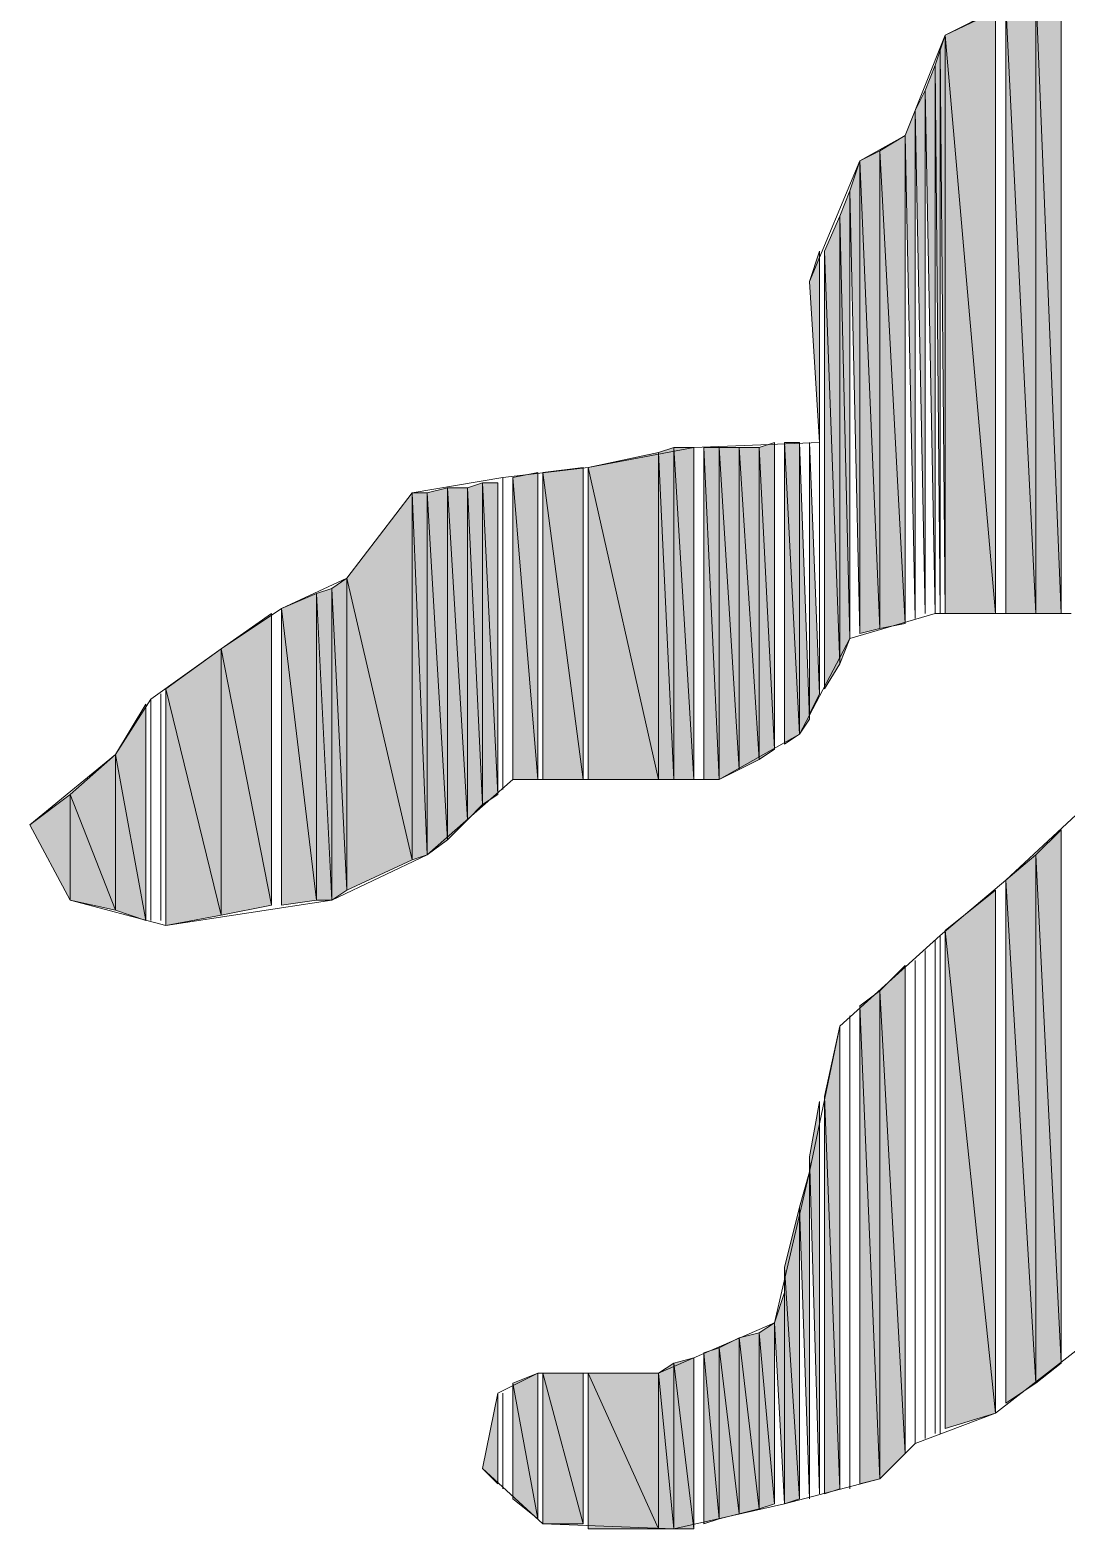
# Model space of a CAD drawing. Header units: millimetres. Extents: x -30643 to 86172, y -19411 to 63186.
# Drawn here: x 83008.6 to 83153.6, y 2574.4 to 2784.1 of the extents above; entities that cross this region are included whole.
import ezdxf

# ---------------------------------------------------------------- set-up
doc = ezdxf.new("R2010")
doc.units = ezdxf.units.MM

msp = doc.modelspace()

# ---------------------------------------------------------------- hatches: boundary and pattern name
h = msp.add_hatch(color=0)
h.dxf.hatch_style = 2
h.paths.add_polyline_path([(83152.88, 2702.45), (83152.88, 2791.11), (83149.36, 2789.7)])
h = msp.add_hatch(color=0)
h.dxf.hatch_style = 2
h.paths.add_polyline_path([(83149.36, 2702.45), (83149.36, 2789.7), (83145.14, 2787.59)])
h = msp.add_hatch(color=0)
h.dxf.hatch_style = 2
h.paths.add_polyline_path([(83149.36, 2702.45), (83152.88, 2702.45), (83149.36, 2789.7)])
h = msp.add_hatch(color=0)
h.dxf.hatch_style = 2
h.paths.add_polyline_path([(83143.73, 2702.45), (83143.73, 2786.89), (83136.69, 2783.37)])
h = msp.add_hatch(color=0)
h.dxf.hatch_style = 2
h.paths.add_polyline_path([(83145.14, 2702.45), (83149.36, 2702.45), (83145.14, 2787.59)])
h = msp.add_hatch(color=0)
h.dxf.hatch_style = 2
h.paths.add_polyline_path([(83136.69, 2702.45), (83136.69, 2783.37), (83135.99, 2781.26)])
h = msp.add_hatch(color=0)
h.dxf.hatch_style = 2
h.paths.add_polyline_path([(83136.69, 2702.45), (83143.73, 2702.45), (83136.69, 2783.37)])
h = msp.add_hatch(color=0)
h.dxf.hatch_style = 2
h.paths.add_polyline_path([(83135.99, 2702.45), (83135.99, 2781.26), (83135.28, 2779.15)])
h = msp.add_hatch(color=0)
h.dxf.hatch_style = 2
h.paths.add_polyline_path([(83135.28, 2702.45), (83135.28, 2779.15), (83133.88, 2775.63)])
h = msp.add_hatch(color=0)
h.dxf.hatch_style = 2
h.paths.add_polyline_path([(83133.88, 2702.45), (83133.88, 2775.63), (83132.47, 2772.81)])
h = msp.add_hatch(color=0)
h.dxf.hatch_style = 2
h.paths.add_polyline_path([(83132.47, 2701.74), (83132.47, 2772.81), (83131.06, 2769.3)])
h = msp.add_hatch(color=0)
h.dxf.hatch_style = 2
h.paths.add_polyline_path([(83131.06, 2701.04), (83131.06, 2769.3), (83127.54, 2767.18)])
h = msp.add_hatch(color=0)
h.dxf.hatch_style = 2
h.paths.add_polyline_path([(83127.54, 2700.33), (83127.54, 2767.18), (83124.73, 2765.78)])
h = msp.add_hatch(color=0)
h.dxf.hatch_style = 2
h.paths.add_polyline_path([(83127.54, 2700.33), (83131.06, 2701.04), (83127.54, 2767.18)])
h = msp.add_hatch(color=0)
h.dxf.hatch_style = 2
h.paths.add_polyline_path([(83124.73, 2699.63), (83124.73, 2765.78), (83123.32, 2761.56)])
h = msp.add_hatch(color=0)
h.dxf.hatch_style = 2
h.paths.add_polyline_path([(83124.73, 2699.63), (83127.54, 2700.33), (83124.73, 2765.78)])
h = msp.add_hatch(color=0)
h.dxf.hatch_style = 2
h.paths.add_polyline_path([(83123.32, 2698.93), (83123.32, 2761.56), (83121.91, 2758.04)])
h = msp.add_hatch(color=0)
h.dxf.hatch_style = 2
h.paths.add_polyline_path([(83121.91, 2695.41), (83121.91, 2758.04), (83119.8, 2753.11)])
h = msp.add_hatch(color=0)
h.dxf.hatch_style = 2
h.paths.add_polyline_path([(83121.91, 2695.41), (83123.32, 2698.93), (83121.91, 2758.04)])
h = msp.add_hatch(color=0)
h.dxf.hatch_style = 2
h.paths.add_polyline_path([(83119.1, 2726.37), (83119.1, 2753.11), (83117.69, 2748.89)])
h = msp.add_hatch(color=0)
h.dxf.hatch_style = 2
h.paths.add_polyline_path([(83119.8, 2691.89), (83121.91, 2695.41), (83119.8, 2753.11)])
h = msp.add_hatch(color=0)
h.dxf.hatch_style = 2
h.paths.add_polyline_path([(83112.77, 2683.45), (83112.77, 2726.37), (83110.66, 2725.67)])
h = msp.add_hatch(color=0)
h.dxf.hatch_style = 2
h.paths.add_polyline_path([(83114.17, 2684.15), (83116.28, 2685.56), (83114.17, 2726.37)])
h = msp.add_hatch(color=0)
h.dxf.hatch_style = 2
h.paths.add_polyline_path([(83116.28, 2685.56), (83116.28, 2726.37), (83114.17, 2726.37)])
h = msp.add_hatch(color=0)
h.dxf.hatch_style = 2
h.paths.add_polyline_path([(83116.28, 2685.56), (83117.69, 2687.67), (83116.28, 2726.37)])
h = msp.add_hatch(color=0)
h.dxf.hatch_style = 2
h.paths.add_polyline_path([(83117.69, 2688.37), (83119.1, 2691.19), (83117.69, 2726.37)])
h = msp.add_hatch(color=0)
h.dxf.hatch_style = 2
h.paths.add_polyline_path([(83096.58, 2679.22), (83096.58, 2724.96), (83086.73, 2722.85)])
h = msp.add_hatch(color=0)
h.dxf.hatch_style = 2
h.paths.add_polyline_path([(83098.69, 2679.22), (83098.69, 2725.67), (83096.58, 2724.96)])
h = msp.add_hatch(color=0)
h.dxf.hatch_style = 2
h.paths.add_polyline_path([(83096.58, 2679.22), (83098.69, 2679.22), (83096.58, 2724.96)])
h = msp.add_hatch(color=0)
h.dxf.hatch_style = 2
h.paths.add_polyline_path([(83098.69, 2679.22), (83101.51, 2679.22), (83098.69, 2725.67)])
h = msp.add_hatch(color=0)
h.dxf.hatch_style = 2
h.paths.add_polyline_path([(83101.51, 2679.22), (83101.51, 2725.67), (83098.69, 2725.67)])
h = msp.add_hatch(color=0)
h.dxf.hatch_style = 2
h.paths.add_polyline_path([(83102.92, 2679.22), (83105.03, 2679.22), (83102.92, 2725.67)])
h = msp.add_hatch(color=0)
h.dxf.hatch_style = 2
h.paths.add_polyline_path([(83105.03, 2679.22), (83105.03, 2725.67), (83102.92, 2725.67)])
h = msp.add_hatch(color=0)
h.dxf.hatch_style = 2
h.paths.add_polyline_path([(83105.03, 2679.22), (83107.84, 2680.63), (83105.03, 2725.67)])
h = msp.add_hatch(color=0)
h.dxf.hatch_style = 2
h.paths.add_polyline_path([(83107.84, 2680.63), (83107.84, 2725.67), (83105.03, 2725.67)])
h = msp.add_hatch(color=0)
h.dxf.hatch_style = 2
h.paths.add_polyline_path([(83107.84, 2680.63), (83110.66, 2682.04), (83107.84, 2725.67)])
h = msp.add_hatch(color=0)
h.dxf.hatch_style = 2
h.paths.add_polyline_path([(83110.66, 2682.04), (83110.66, 2725.67), (83107.84, 2725.67)])
h = msp.add_hatch(color=0)
h.dxf.hatch_style = 2
h.paths.add_polyline_path([(83110.66, 2682.04), (83112.77, 2683.45), (83110.66, 2725.67)])
h = msp.add_hatch(color=0)
h.dxf.hatch_style = 2
h.paths.add_polyline_path([(83079.69, 2679.22), (83079.69, 2722.15), (83076.18, 2721.45)])
h = msp.add_hatch(color=0)
h.dxf.hatch_style = 2
h.paths.add_polyline_path([(83086.03, 2679.22), (83086.03, 2722.85), (83080.4, 2722.15)])
h = msp.add_hatch(color=0)
h.dxf.hatch_style = 2
h.paths.add_polyline_path([(83080.4, 2679.22), (83086.03, 2679.22), (83080.4, 2722.15)])
h = msp.add_hatch(color=0)
h.dxf.hatch_style = 2
h.paths.add_polyline_path([(83086.73, 2679.22), (83096.58, 2679.22), (83086.73, 2722.85)])
h = msp.add_hatch(color=0)
h.dxf.hatch_style = 2
h.paths.add_polyline_path([(83067.03, 2670.78), (83067.03, 2720.04), (83064.21, 2719.33)])
h = msp.add_hatch(color=0)
h.dxf.hatch_style = 2
h.paths.add_polyline_path([(83067.03, 2670.78), (83069.84, 2673.6), (83067.03, 2720.04)])
h = msp.add_hatch(color=0)
h.dxf.hatch_style = 2
h.paths.add_polyline_path([(83069.84, 2673.6), (83069.84, 2720.04), (83067.03, 2720.04)])
h = msp.add_hatch(color=0)
h.dxf.hatch_style = 2
h.paths.add_polyline_path([(83071.95, 2675.71), (83071.95, 2720.74), (83069.84, 2720.04)])
h = msp.add_hatch(color=0)
h.dxf.hatch_style = 2
h.paths.add_polyline_path([(83069.84, 2673.6), (83071.95, 2675.71), (83069.84, 2720.04)])
h = msp.add_hatch(color=0)
h.dxf.hatch_style = 2
h.paths.add_polyline_path([(83071.95, 2675.71), (83074.06, 2677.11), (83071.95, 2720.74)])
h = msp.add_hatch(color=0)
h.dxf.hatch_style = 2
h.paths.add_polyline_path([(83074.06, 2677.11), (83074.06, 2720.74), (83071.95, 2720.74)])
h = msp.add_hatch(color=0)
h.dxf.hatch_style = 2
h.paths.add_polyline_path([(83076.18, 2679.22), (83079.69, 2679.22), (83076.18, 2721.45)])
h = msp.add_hatch(color=0)
h.dxf.hatch_style = 2
h.paths.add_polyline_path([(83062.1, 2667.97), (83062.1, 2719.33), (83052.95, 2707.37)])
h = msp.add_hatch(color=0)
h.dxf.hatch_style = 2
h.paths.add_polyline_path([(83062.1, 2667.97), (83064.21, 2668.67), (83062.1, 2719.33)])
h = msp.add_hatch(color=0)
h.dxf.hatch_style = 2
h.paths.add_polyline_path([(83064.21, 2668.67), (83064.21, 2719.33), (83062.1, 2719.33)])
h = msp.add_hatch(color=0)
h.dxf.hatch_style = 2
h.paths.add_polyline_path([(83064.21, 2668.67), (83067.03, 2670.78), (83064.21, 2719.33)])
h = msp.add_hatch(color=0)
h.dxf.hatch_style = 2
h.paths.add_polyline_path([(83052.95, 2663.74), (83052.95, 2707.37), (83050.84, 2705.96)])
h = msp.add_hatch(color=0)
h.dxf.hatch_style = 2
h.paths.add_polyline_path([(83052.95, 2663.74), (83062.1, 2667.97), (83052.95, 2707.37)])
h = msp.add_hatch(color=0)
h.dxf.hatch_style = 2
h.paths.add_polyline_path([(83048.73, 2662.34), (83048.73, 2705.26), (83043.81, 2703.15)])
h = msp.add_hatch(color=0)
h.dxf.hatch_style = 2
h.paths.add_polyline_path([(83050.84, 2662.34), (83050.84, 2705.96), (83048.73, 2705.26)])
h = msp.add_hatch(color=0)
h.dxf.hatch_style = 2
h.paths.add_polyline_path([(83048.73, 2662.34), (83050.84, 2662.34), (83048.73, 2705.26)])
h = msp.add_hatch(color=0)
h.dxf.hatch_style = 2
h.paths.add_polyline_path([(83050.84, 2662.34), (83052.95, 2663.74), (83050.84, 2705.96)])
h = msp.add_hatch(color=0)
h.dxf.hatch_style = 2
h.paths.add_polyline_path([(83043.81, 2661.63), (83048.73, 2662.34), (83043.81, 2703.15)])
h = msp.add_hatch(color=0)
h.dxf.hatch_style = 2
h.paths.add_polyline_path([(83042.4, 2661.63), (83042.4, 2702.45), (83035.36, 2697.52)])
h = msp.add_hatch(color=0)
h.dxf.hatch_style = 2
h.paths.add_polyline_path([(83035.36, 2660.23), (83035.36, 2697.52), (83027.62, 2691.89)])
h = msp.add_hatch(color=0)
h.dxf.hatch_style = 2
h.paths.add_polyline_path([(83035.36, 2660.23), (83042.4, 2661.63), (83035.36, 2697.52)])
h = msp.add_hatch(color=0)
h.dxf.hatch_style = 2
h.paths.add_polyline_path([(83027.62, 2658.82), (83035.36, 2660.23), (83027.62, 2691.89)])
h = msp.add_hatch(color=0)
h.dxf.hatch_style = 2
h.paths.add_polyline_path([(83024.81, 2659.52), (83024.81, 2689.78), (83020.58, 2682.74)])
h = msp.add_hatch(color=0)
h.dxf.hatch_style = 2
h.paths.add_polyline_path([(83020.58, 2660.93), (83020.58, 2682.74), (83014.25, 2677.11)])
h = msp.add_hatch(color=0)
h.dxf.hatch_style = 2
h.paths.add_polyline_path([(83020.58, 2660.93), (83024.81, 2659.52), (83020.58, 2682.74)])
h = msp.add_hatch(color=0)
h.dxf.hatch_style = 2
h.paths.add_polyline_path([(83014.25, 2662.34), (83014.25, 2677.11), (83008.62, 2672.89)])
h = msp.add_hatch(color=0)
h.dxf.hatch_style = 2
h.paths.add_polyline_path([(83014.25, 2662.34), (83020.58, 2660.93), (83014.25, 2677.11)])
h = msp.add_hatch(color=0)
h.dxf.hatch_style = 2
h.paths.add_polyline_path([(83152.88, 2597.6), (83152.88, 2672.19), (83149.36, 2668.67)])
h = msp.add_hatch(color=0)
h.dxf.hatch_style = 2
h.paths.add_polyline_path([(83149.36, 2594.78), (83149.36, 2668.67), (83145.14, 2665.15)])
h = msp.add_hatch(color=0)
h.dxf.hatch_style = 2
h.paths.add_polyline_path([(83149.36, 2594.78), (83152.88, 2597.6), (83149.36, 2668.67)])
h = msp.add_hatch(color=0)
h.dxf.hatch_style = 2
h.paths.add_polyline_path([(83143.73, 2590.56), (83143.73, 2663.74), (83136.69, 2658.11)])
h = msp.add_hatch(color=0)
h.dxf.hatch_style = 2
h.paths.add_polyline_path([(83145.14, 2591.97), (83149.36, 2594.78), (83145.14, 2665.15)])
h = msp.add_hatch(color=0)
h.dxf.hatch_style = 2
h.paths.add_polyline_path([(83136.69, 2588.45), (83143.73, 2590.56), (83136.69, 2658.11)])
h = msp.add_hatch(color=0)
h.dxf.hatch_style = 2
h.paths.add_polyline_path([(83131.06, 2584.93), (83131.06, 2653.19), (83127.54, 2649.67)])
h = msp.add_hatch(color=0)
h.dxf.hatch_style = 2
h.paths.add_polyline_path([(83127.54, 2581.41), (83127.54, 2649.67), (83124.73, 2647.56)])
h = msp.add_hatch(color=0)
h.dxf.hatch_style = 2
h.paths.add_polyline_path([(83127.54, 2581.41), (83131.06, 2584.93), (83127.54, 2649.67)])
h = msp.add_hatch(color=0)
h.dxf.hatch_style = 2
h.paths.add_polyline_path([(83124.73, 2580.71), (83127.54, 2581.41), (83124.73, 2647.56)])
h = msp.add_hatch(color=0)
h.dxf.hatch_style = 2
h.paths.add_polyline_path([(83121.91, 2580.01), (83121.91, 2644.74), (83119.8, 2634.89)])
h = msp.add_hatch(color=0)
h.dxf.hatch_style = 2
h.paths.add_polyline_path([(83119.1, 2579.3), (83119.1, 2634.19), (83117.69, 2626.45)])
h = msp.add_hatch(color=0)
h.dxf.hatch_style = 2
h.paths.add_polyline_path([(83119.8, 2579.3), (83121.91, 2580.01), (83119.8, 2634.89)])
h = msp.add_hatch(color=0)
h.dxf.hatch_style = 2
h.paths.add_polyline_path([(83117.69, 2578.6), (83117.69, 2626.45), (83117.69, 2624.34)])
h = msp.add_hatch(color=0)
h.dxf.hatch_style = 2
h.paths.add_polyline_path([(83117.69, 2578.6), (83117.69, 2624.34), (83116.28, 2619.41)])
h = msp.add_hatch(color=0)
h.dxf.hatch_style = 2
h.paths.add_polyline_path([(83116.28, 2578.6), (83116.28, 2619.41), (83114.17, 2610.97)])
h = msp.add_hatch(color=0)
h.dxf.hatch_style = 2
h.paths.add_polyline_path([(83114.17, 2577.89), (83114.17, 2610.97), (83114.17, 2607.45)])
h = msp.add_hatch(color=0)
h.dxf.hatch_style = 2
h.paths.add_polyline_path([(83114.17, 2577.89), (83116.28, 2578.6), (83114.17, 2610.97)])
h = msp.add_hatch(color=0)
h.dxf.hatch_style = 2
h.paths.add_polyline_path([(83114.17, 2577.89), (83114.17, 2607.45), (83112.77, 2603.23)])
h = msp.add_hatch(color=0)
h.dxf.hatch_style = 2
h.paths.add_polyline_path([(83112.77, 2577.89), (83112.77, 2603.23), (83110.66, 2601.82)])
h = msp.add_hatch(color=0)
h.dxf.hatch_style = 2
h.paths.add_polyline_path([(83107.84, 2576.49), (83107.84, 2601.12), (83105.03, 2599.71)])
h = msp.add_hatch(color=0)
h.dxf.hatch_style = 2
h.paths.add_polyline_path([(83110.66, 2577.19), (83110.66, 2601.82), (83107.84, 2601.12)])
h = msp.add_hatch(color=0)
h.dxf.hatch_style = 2
h.paths.add_polyline_path([(83107.84, 2576.49), (83110.66, 2577.19), (83107.84, 2601.12)])
h = msp.add_hatch(color=0)
h.dxf.hatch_style = 2
h.paths.add_polyline_path([(83110.66, 2577.19), (83112.77, 2577.89), (83110.66, 2601.82)])
h = msp.add_hatch(color=0)
h.dxf.hatch_style = 2
h.paths.add_polyline_path([(83101.51, 2574.38), (83101.51, 2598.3), (83098.69, 2597.6)])
h = msp.add_hatch(color=0)
h.dxf.hatch_style = 2
h.paths.add_polyline_path([(83105.03, 2575.78), (83105.03, 2599.71), (83102.92, 2599.01)])
h = msp.add_hatch(color=0)
h.dxf.hatch_style = 2
h.paths.add_polyline_path([(83102.92, 2575.08), (83105.03, 2575.78), (83102.92, 2599.01)])
h = msp.add_hatch(color=0)
h.dxf.hatch_style = 2
h.paths.add_polyline_path([(83105.03, 2575.78), (83107.84, 2576.49), (83105.03, 2599.71)])
h = msp.add_hatch(color=0)
h.dxf.hatch_style = 2
h.paths.add_polyline_path([(83079.69, 2575.78), (83079.69, 2596.19), (83076.18, 2594.78)])
h = msp.add_hatch(color=0)
h.dxf.hatch_style = 2
h.paths.add_polyline_path([(83080.4, 2575.08), (83086.03, 2575.08), (83080.4, 2596.19)])
h = msp.add_hatch(color=0)
h.dxf.hatch_style = 2
h.paths.add_polyline_path([(83086.03, 2575.08), (83086.03, 2596.19), (83080.4, 2596.19)])
h = msp.add_hatch(color=0)
h.dxf.hatch_style = 2
h.paths.add_polyline_path([(83086.73, 2574.38), (83096.58, 2574.38), (83086.73, 2596.19)])
h = msp.add_hatch(color=0)
h.dxf.hatch_style = 2
h.paths.add_polyline_path([(83096.58, 2574.38), (83096.58, 2596.19), (83086.73, 2596.19)])
h = msp.add_hatch(color=0)
h.dxf.hatch_style = 2
h.paths.add_polyline_path([(83098.69, 2574.38), (83098.69, 2597.6), (83096.58, 2596.19)])
h = msp.add_hatch(color=0)
h.dxf.hatch_style = 2
h.paths.add_polyline_path([(83096.58, 2574.38), (83098.69, 2574.38), (83096.58, 2596.19)])
h = msp.add_hatch(color=0)
h.dxf.hatch_style = 2
h.paths.add_polyline_path([(83098.69, 2574.38), (83101.51, 2574.38), (83098.69, 2597.6)])
h = msp.add_hatch(color=0)
h.dxf.hatch_style = 2
h.paths.add_polyline_path([(83076.18, 2578.6), (83079.69, 2575.78), (83076.18, 2594.78)])
h = msp.add_hatch(color=0)
h.dxf.hatch_style = 2
h.paths.add_polyline_path([(83074.06, 2580.71), (83074.06, 2593.38), (83071.95, 2582.82)])

# ---------------------------------------------------------------- linework, layer by layer
at = {"color": 0, "lineweight": 0}
for points in [[(83154.28, 2702.45), (83135.28, 2702.45), (83123.32, 2698.93), (83116.28, 2685.56), (83105.03, 2679.22), (83076.18, 2679.22), (83064.21, 2668.67), (83050.84, 2662.34), (83027.62, 2658.82), (83014.25, 2662.34), (83008.62, 2672.89), (83020.58, 2682.74), (83025.51, 2690.48), (83035.36, 2697.52), (83043.81, 2703.15), (83052.95, 2707.37), (83062.1, 2719.33), (83074.77, 2721.45), (83086.73, 2722.85), (83101.51, 2725.67), (83119.1, 2726.37), (83117.69, 2748.89), (83124.73, 2765.78), (83131.06, 2769.3), (83136.69, 2783.37), (83152.88, 2791.11)], [(83156.39, 2600.41), (83143.73, 2590.56), (83132.47, 2586.34), (83127.54, 2581.41), (83114.17, 2577.89), (83098.69, 2574.38), (83080.4, 2575.08), (83071.95, 2582.82), (83074.06, 2593.38), (83079.69, 2596.19), (83096.58, 2596.19), (83112.77, 2603.23), (83117.69, 2624.34), (83121.91, 2644.74), (83135.99, 2657.41), (83145.14, 2665.15), (83154.99, 2674.3)]]:
    msp.add_lwpolyline(points, dxfattribs=at)
for points in [[(83152.88, 2702.45), (83152.88, 2791.11), (83149.36, 2789.7)], [(83152.88, 2702.45), (83152.88, 2791.11)], [(83149.36, 2702.45), (83149.36, 2789.7), (83145.14, 2787.59)], [(83149.36, 2702.45), (83152.88, 2702.45), (83149.36, 2789.7)], [(83143.73, 2702.45), (83143.73, 2786.89), (83136.69, 2783.37)], [(83143.73, 2702.45), (83143.73, 2786.89)], [(83145.14, 2702.45), (83145.14, 2787.59)], [(83145.14, 2702.45), (83149.36, 2702.45), (83145.14, 2787.59)], [(83136.69, 2702.45), (83136.69, 2783.37), (83135.99, 2781.26)], [(83136.69, 2702.45), (83143.73, 2702.45), (83136.69, 2783.37)], [(83135.99, 2702.45), (83135.99, 2781.26), (83135.28, 2779.15)], [(83135.99, 2702.45), (83135.99, 2781.26)], [(83135.28, 2702.45), (83135.28, 2779.15), (83133.88, 2775.63)], [(83135.28, 2702.45), (83135.28, 2779.15)], [(83133.88, 2702.45), (83133.88, 2775.63), (83132.47, 2772.81)], [(83133.88, 2702.45), (83133.88, 2775.63)], [(83132.47, 2701.74), (83132.47, 2772.81), (83131.06, 2769.3)], [(83132.47, 2701.74), (83132.47, 2772.81)], [(83131.06, 2701.04), (83131.06, 2769.3), (83127.54, 2767.18)], [(83131.06, 2701.04), (83131.06, 2769.3)], [(83127.54, 2700.33), (83127.54, 2767.18), (83124.73, 2765.78)], [(83127.54, 2700.33), (83131.06, 2701.04), (83127.54, 2767.18)], [(83124.73, 2699.63), (83124.73, 2765.78), (83123.32, 2761.56)], [(83124.73, 2699.63), (83127.54, 2700.33), (83124.73, 2765.78)], [(83123.32, 2698.93), (83123.32, 2761.56), (83121.91, 2758.04)], [(83123.32, 2698.93), (83123.32, 2761.56)], [(83121.91, 2695.41), (83121.91, 2758.04), (83119.8, 2753.11)], [(83121.91, 2695.41), (83123.32, 2698.93), (83121.91, 2758.04)], [(83119.1, 2726.37), (83119.1, 2753.11), (83117.69, 2748.89)], [(83119.1, 2691.19), (83119.1, 2753.11)], [(83119.8, 2691.89), (83119.8, 2753.11)], [(83119.8, 2691.89), (83121.91, 2695.41), (83119.8, 2753.11)], [(83112.77, 2683.45), (83112.77, 2726.37), (83110.66, 2725.67)], [(83112.77, 2683.45), (83112.77, 2726.37)], [(83114.17, 2684.15), (83114.17, 2726.37)], [(83114.17, 2684.15), (83114.17, 2726.37)], [(83114.17, 2684.15), (83114.17, 2726.37)], [(83114.17, 2684.15), (83116.28, 2685.56), (83114.17, 2726.37)], [(83116.28, 2685.56), (83116.28, 2726.37), (83114.17, 2726.37)], [(83116.28, 2685.56), (83117.69, 2687.67), (83116.28, 2726.37)], [(83117.69, 2687.67), (83117.69, 2726.37)], [(83117.69, 2687.67), (83117.69, 2726.37)], [(83117.69, 2688.37), (83117.69, 2726.37)], [(83117.69, 2688.37), (83119.1, 2691.19), (83117.69, 2726.37)], [(83119.1, 2691.19), (83119.1, 2726.37)], [(83096.58, 2679.22), (83096.58, 2724.96), (83086.73, 2722.85)], [(83098.69, 2679.22), (83098.69, 2725.67), (83096.58, 2724.96)], [(83096.58, 2679.22), (83098.69, 2679.22), (83096.58, 2724.96)], [(83098.69, 2679.22), (83098.69, 2725.67)], [(83098.69, 2679.22), (83098.69, 2725.67)], [(83098.69, 2679.22), (83101.51, 2679.22), (83098.69, 2725.67)], [(83101.51, 2679.22), (83101.51, 2725.67), (83098.69, 2725.67)], [(83101.51, 2679.22), (83101.51, 2725.67)], [(83102.92, 2679.22), (83102.92, 2725.67)], [(83102.92, 2679.22), (83105.03, 2679.22), (83102.92, 2725.67)], [(83105.03, 2679.22), (83105.03, 2725.67), (83102.92, 2725.67)], [(83105.03, 2679.22), (83107.84, 2680.63), (83105.03, 2725.67)], [(83107.84, 2680.63), (83107.84, 2725.67), (83105.03, 2725.67)], [(83107.84, 2680.63), (83110.66, 2682.04), (83107.84, 2725.67)], [(83110.66, 2682.04), (83110.66, 2725.67), (83107.84, 2725.67)], [(83110.66, 2682.04), (83112.77, 2683.45), (83110.66, 2725.67)], [(83079.69, 2679.22), (83079.69, 2722.15), (83076.18, 2721.45)], [(83079.69, 2679.22), (83079.69, 2722.15)], [(83086.03, 2679.22), (83086.03, 2722.85), (83080.4, 2722.15)], [(83080.4, 2679.22), (83080.4, 2722.15)], [(83080.4, 2679.22), (83086.03, 2679.22), (83080.4, 2722.15)], [(83086.03, 2679.22), (83086.03, 2722.85)], [(83086.73, 2679.22), (83086.73, 2722.85)], [(83086.73, 2679.22), (83096.58, 2679.22), (83086.73, 2722.85)], [(83067.03, 2670.78), (83067.03, 2720.04), (83064.21, 2719.33)], [(83067.03, 2670.78), (83069.84, 2673.6), (83067.03, 2720.04)], [(83069.84, 2673.6), (83069.84, 2720.04), (83067.03, 2720.04)], [(83071.95, 2675.71), (83071.95, 2720.74), (83069.84, 2720.04)], [(83069.84, 2673.6), (83071.95, 2675.71), (83069.84, 2720.04)], [(83071.95, 2675.71), (83074.06, 2677.11), (83071.95, 2720.74)], [(83074.06, 2677.11), (83074.06, 2720.74), (83071.95, 2720.74)], [(83074.06, 2677.11), (83074.06, 2720.74)], [(83074.77, 2677.82), (83074.77, 2721.45)], [(83074.77, 2677.82), (83074.77, 2721.45)], [(83076.18, 2679.22), (83076.18, 2721.45)], [(83076.18, 2679.22), (83079.69, 2679.22), (83076.18, 2721.45)], [(83062.1, 2667.97), (83062.1, 2719.33), (83052.95, 2707.37)], [(83062.1, 2667.97), (83064.21, 2668.67), (83062.1, 2719.33)], [(83064.21, 2668.67), (83064.21, 2719.33), (83062.1, 2719.33)], [(83064.21, 2668.67), (83067.03, 2670.78), (83064.21, 2719.33)], [(83052.95, 2663.74), (83052.95, 2707.37), (83050.84, 2705.96)], [(83052.95, 2663.74), (83062.1, 2667.97), (83052.95, 2707.37)], [(83048.73, 2662.34), (83048.73, 2705.26), (83043.81, 2703.15)], [(83050.84, 2662.34), (83050.84, 2705.96), (83048.73, 2705.26)], [(83048.73, 2662.34), (83050.84, 2662.34), (83048.73, 2705.26)], [(83050.84, 2662.34), (83052.95, 2663.74), (83050.84, 2705.96)], [(83043.81, 2661.63), (83043.81, 2703.15)], [(83043.81, 2661.63), (83048.73, 2662.34), (83043.81, 2703.15)], [(83042.4, 2661.63), (83042.4, 2702.45), (83035.36, 2697.52)], [(83042.4, 2661.63), (83042.4, 2702.45)], [(83035.36, 2660.23), (83035.36, 2697.52), (83027.62, 2691.89)], [(83035.36, 2660.23), (83042.4, 2661.63), (83035.36, 2697.52)], [(83025.51, 2659.52), (83025.51, 2690.48)], [(83025.51, 2659.52), (83025.51, 2690.48)], [(83026.92, 2659.52), (83026.92, 2691.19)], [(83026.92, 2659.52), (83026.92, 2691.19)], [(83027.62, 2658.82), (83027.62, 2691.89)], [(83027.62, 2658.82), (83035.36, 2660.23), (83027.62, 2691.89)], [(83024.81, 2659.52), (83024.81, 2689.78), (83020.58, 2682.74)], [(83024.81, 2659.52), (83024.81, 2689.78)], [(83020.58, 2660.93), (83020.58, 2682.74), (83014.25, 2677.11)], [(83020.58, 2660.93), (83024.81, 2659.52), (83020.58, 2682.74)], [(83014.25, 2662.34), (83014.25, 2677.11), (83008.62, 2672.89)], [(83014.25, 2662.34), (83020.58, 2660.93), (83014.25, 2677.11)], [(83152.88, 2597.6), (83152.88, 2672.19), (83149.36, 2668.67)], [(83152.88, 2597.6), (83152.88, 2672.19)], [(83149.36, 2594.78), (83149.36, 2668.67), (83145.14, 2665.15)], [(83149.36, 2594.78), (83152.88, 2597.6), (83149.36, 2668.67)], [(83143.73, 2590.56), (83143.73, 2663.74), (83136.69, 2658.11)], [(83143.73, 2590.56), (83143.73, 2663.74)], [(83145.14, 2591.97), (83145.14, 2665.15)], [(83145.14, 2591.97), (83149.36, 2594.78), (83145.14, 2665.15)], [(83135.99, 2587.75), (83135.99, 2657.41)], [(83135.99, 2587.75), (83135.99, 2657.41)], [(83136.69, 2588.45), (83136.69, 2658.11)], [(83136.69, 2588.45), (83143.73, 2590.56), (83136.69, 2658.11)], [(83133.88, 2587.04), (83133.88, 2655.3)], [(83133.88, 2587.04), (83133.88, 2655.3)], [(83135.28, 2587.75), (83135.28, 2656.71)], [(83135.28, 2587.75), (83135.28, 2656.71)], [(83131.06, 2584.93), (83131.06, 2653.19), (83127.54, 2649.67)], [(83131.06, 2584.93), (83131.06, 2653.19)], [(83132.47, 2586.34), (83132.47, 2653.89)], [(83132.47, 2586.34), (83132.47, 2653.89)], [(83127.54, 2581.41), (83127.54, 2649.67), (83124.73, 2647.56)], [(83127.54, 2581.41), (83131.06, 2584.93), (83127.54, 2649.67)], [(83124.73, 2580.71), (83124.73, 2647.56)], [(83124.73, 2580.71), (83127.54, 2581.41), (83124.73, 2647.56)], [(83121.91, 2580.01), (83121.91, 2644.74), (83119.8, 2634.89)], [(83121.91, 2580.01), (83121.91, 2644.74)], [(83123.32, 2580.01), (83123.32, 2646.15)], [(83123.32, 2580.01), (83123.32, 2646.15)], [(83119.1, 2579.3), (83119.1, 2634.19), (83117.69, 2626.45)], [(83119.1, 2579.3), (83119.1, 2634.19)], [(83119.8, 2579.3), (83119.8, 2634.89)], [(83119.8, 2579.3), (83121.91, 2580.01), (83119.8, 2634.89)], [(83117.69, 2578.6), (83117.69, 2626.45), (83117.69, 2624.34)], [(83117.69, 2578.6), (83117.69, 2626.45)], [(83117.69, 2578.6), (83117.69, 2624.34), (83116.28, 2619.41)], [(83117.69, 2578.6), (83117.69, 2624.34)], [(83116.28, 2578.6), (83116.28, 2619.41), (83114.17, 2610.97)], [(83116.28, 2578.6), (83116.28, 2619.41)], [(83114.17, 2577.89), (83114.17, 2610.97), (83114.17, 2607.45)], [(83114.17, 2577.89), (83116.28, 2578.6), (83114.17, 2610.97)], [(83114.17, 2577.89), (83114.17, 2607.45), (83112.77, 2603.23)], [(83114.17, 2577.89), (83114.17, 2607.45)], [(83112.77, 2577.89), (83112.77, 2603.23), (83110.66, 2601.82)], [(83112.77, 2577.89), (83112.77, 2603.23)], [(83107.84, 2576.49), (83107.84, 2601.12), (83105.03, 2599.71)], [(83110.66, 2577.19), (83110.66, 2601.82), (83107.84, 2601.12)], [(83107.84, 2576.49), (83110.66, 2577.19), (83107.84, 2601.12)], [(83110.66, 2577.19), (83112.77, 2577.89), (83110.66, 2601.82)], [(83101.51, 2574.38), (83101.51, 2598.3), (83098.69, 2597.6)], [(83101.51, 2574.38), (83101.51, 2598.3)], [(83105.03, 2575.78), (83105.03, 2599.71), (83102.92, 2599.01)], [(83102.92, 2575.08), (83102.92, 2599.01)], [(83102.92, 2575.08), (83105.03, 2575.78), (83102.92, 2599.01)], [(83105.03, 2575.78), (83107.84, 2576.49), (83105.03, 2599.71)], [(83079.69, 2575.78), (83079.69, 2596.19), (83076.18, 2594.78)], [(83079.69, 2575.78), (83079.69, 2596.19)], [(83080.4, 2575.08), (83080.4, 2596.19)], [(83080.4, 2575.08), (83086.03, 2575.08), (83080.4, 2596.19)], [(83086.03, 2575.08), (83086.03, 2596.19), (83080.4, 2596.19)], [(83086.03, 2575.08), (83086.03, 2596.19)], [(83086.73, 2574.38), (83086.73, 2596.19)], [(83086.73, 2574.38), (83096.58, 2574.38), (83086.73, 2596.19)], [(83096.58, 2574.38), (83096.58, 2596.19), (83086.73, 2596.19)], [(83098.69, 2574.38), (83098.69, 2597.6), (83096.58, 2596.19)], [(83096.58, 2574.38), (83098.69, 2574.38), (83096.58, 2596.19)], [(83098.69, 2574.38), (83098.69, 2597.6)], [(83098.69, 2574.38), (83098.69, 2597.6)], [(83098.69, 2574.38), (83101.51, 2574.38), (83098.69, 2597.6)], [(83076.18, 2578.6), (83076.18, 2594.78)], [(83076.18, 2578.6), (83079.69, 2575.78), (83076.18, 2594.78)], [(83074.06, 2580.71), (83074.06, 2593.38), (83071.95, 2582.82)], [(83074.06, 2580.71), (83074.06, 2593.38)], [(83074.77, 2580.01), (83074.77, 2593.38)], [(83074.77, 2580.01), (83074.77, 2593.38)]]:
    msp.add_lwpolyline(points, close=True, dxfattribs=at)

doc.saveas('drawing.dxf')
